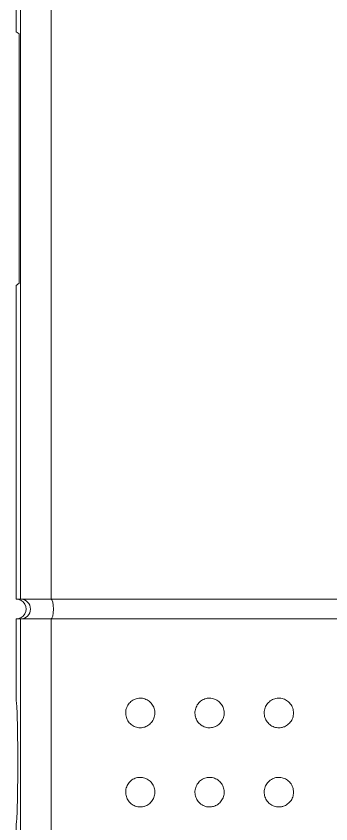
# Model space of a CAD drawing. Header units: millimetres. Extents: x -644 to 177, y 608 to 849.
# Drawn here: x -103.83 to -87.95, y 663.79 to 704.58 of the extents above; entities that cross this region are included whole.
import ezdxf

# ---------------------------------------------------------------- set-up
doc = ezdxf.new("R2010")
doc.units = ezdxf.units.MM
doc.layers.add('10', color=7, linetype='CONTINUOUS', true_color=0xffffff)

msp = doc.modelspace()

# ---------------------------------------------------------------- linework, layer by layer
at = {"layer": '10', "color": 7, "linetype": 'Continuous', "lineweight": 9}
for p, q in [((-103.61, 675.138), (-103.61, 741.138)), ((-102.07, 741.138), (-102.07, 675.138)), ((-103.833, 703.794), (-103.833, 709.181)), ((-103.673, 703.688), (-103.833, 703.794)), ((-103.673, 691.088), (-103.673, 703.688)), ((-103.833, 690.981), (-103.673, 691.088)), ((-103.833, 675.138), (-103.833, 690.981)), ((-103.61, 675.138), (-103.833, 675.138)), ((-102.07, 675.138), (-103.61, 675.138)), ((-5.595, 675.138), (-102.07, 675.138)), ((-103.833, 674.138), (-103.61, 674.138)), ((-103.833, 669.988), (-103.833, 674.138)), ((-103.61, 655.859), (-103.61, 674.138)), ((-103.61, 674.138), (-102.07, 674.138)), ((-102.07, 674.138), (-5.595, 674.138)), ((-102.07, 674.138), (-102.07, 655.859)), ((-103.833, 655.637), (-103.833, 663.788))]:
    msp.add_line(p, q, dxfattribs=at)
at = {"layer": '10', "color": 7, "linetype": 'Continuous', "lineweight": 9, "extrusion": (0, 0, -1)}
msp.add_ellipse((-103.833, 674.638), major_axis=(0.5, 0), ratio=0.999657, start_param=4.712389, end_param=7.853982, dxfattribs=at)
at = {"layer": '10', "color": 7, "linetype": 'Continuous', "lineweight": 9}
for centre, major_axis, ratio in [((-103.61, 674.638), (0, 0.5), 0.999657), ((-102.07, 674.638), (0, 0.5), 0.229704), ((-103.833, 666.888), (0, 3.1), 0.026186)]:
    msp.add_ellipse(centre, major_axis=major_axis, ratio=ratio, start_param=3.141593, end_param=6.283185, dxfattribs=at)
for points, knots in [([(-97.342, 670.098), (-97.419, 670.124), (-97.502, 670.137), (-97.666, 670.135), (-97.749, 670.119), (-97.902, 670.061), (-97.975, 670.018), (-98.101, 669.911), (-98.156, 669.846), (-98.241, 669.703), (-98.272, 669.623), (-98.305, 669.459), (-98.308, 669.372), (-98.287, 669.206), (-98.262, 669.124), (-98.188, 668.975), (-98.138, 668.906), (-98.019, 668.79), (-97.95, 668.741), (-97.801, 668.672), (-97.719, 668.65), (-97.556, 668.635), (-97.472, 668.642), (-97.376, 668.667), (-97.359, 668.672), (-97.342, 668.678)], [0, 0, 0, 0, 0.088855, 0.088855, 0.178066, 0.178066, 0.267277, 0.267277, 0.356495, 0.356495, 0.445724, 0.445724, 0.534962, 0.534962, 0.624204, 0.624204, 0.713444, 0.713444, 0.802676, 0.802676, 0.891897, 0.891897, 0.98111, 0.98111, 1, 1, 1, 1]), ([(-97.342, 670.098), (-97.262, 670.071), (-97.186, 670.03), (-97.053, 669.925), (-96.994, 669.86), (-96.903, 669.717), (-96.87, 669.636), (-96.833, 669.473), (-96.828, 669.388), (-96.846, 669.224), (-96.869, 669.142), (-96.939, 668.994), (-96.987, 668.925), (-97.102, 668.806), (-97.17, 668.756), (-97.275, 668.703), (-97.308, 668.689), (-97.342, 668.678)], [0, 0, 0, 0, 0.137708, 0.137708, 0.275559, 0.275559, 0.41126, 0.41126, 0.544299, 0.544299, 0.676033, 0.676033, 0.808283, 0.808283, 0.942624, 0.942624, 1, 1, 1, 1]), ([(-93.821, 670.091), (-93.898, 670.119), (-93.981, 670.135), (-94.145, 670.137), (-94.228, 670.124), (-94.384, 670.071), (-94.458, 670.03), (-94.588, 669.928), (-94.645, 669.864), (-94.734, 669.723), (-94.768, 669.644), (-94.806, 669.481), (-94.812, 669.395), (-94.795, 669.229), (-94.773, 669.146), (-94.703, 668.994), (-94.655, 668.923), (-94.54, 668.804), (-94.471, 668.753), (-94.324, 668.679), (-94.243, 668.655), (-94.079, 668.635), (-93.995, 668.639), (-93.883, 668.664), (-93.852, 668.674), (-93.821, 668.685)], [0, 0, 0, 0, 0.087423, 0.087423, 0.175231, 0.175231, 0.263039, 0.263039, 0.350853, 0.350853, 0.438677, 0.438677, 0.526511, 0.526511, 0.61435, 0.61435, 0.702187, 0.702187, 0.790016, 0.790016, 0.877835, 0.877835, 0.965645, 0.965645, 1, 1, 1, 1]), ([(-93.821, 670.091), (-93.742, 670.061), (-93.667, 670.018), (-93.537, 669.91), (-93.481, 669.843), (-93.395, 669.698), (-93.364, 669.617), (-93.331, 669.452), (-93.328, 669.367), (-93.351, 669.203), (-93.376, 669.122), (-93.451, 668.975), (-93.501, 668.907), (-93.62, 668.792), (-93.69, 668.744), (-93.783, 668.7), (-93.802, 668.692), (-93.821, 668.685)], [0, 0, 0, 0, 0.140546, 0.140546, 0.281216, 0.281216, 0.42003, 0.42003, 0.55662, 0.55662, 0.692207, 0.692207, 0.82837, 0.82837, 0.966431, 0.966431, 1, 1, 1, 1]), ([(-90.296, 670.081), (-90.372, 670.112), (-90.454, 670.131), (-90.618, 670.139), (-90.703, 670.129), (-90.861, 670.082), (-90.937, 670.044), (-91.071, 669.947), (-91.13, 669.885), (-91.225, 669.748), (-91.261, 669.67), (-91.305, 669.509), (-91.314, 669.423), (-91.304, 669.256), (-91.284, 669.172), (-91.22, 669.018), (-91.174, 668.946), (-91.063, 668.822), (-90.996, 668.769), (-90.851, 668.689), (-90.77, 668.662), (-90.607, 668.636), (-90.523, 668.637), (-90.392, 668.661), (-90.343, 668.675), (-90.296, 668.695)], [0, 0, 0, 0, 0.085749, 0.085749, 0.171919, 0.171919, 0.258088, 0.258088, 0.344263, 0.344263, 0.430447, 0.430447, 0.516641, 0.516641, 0.602841, 0.602841, 0.689039, 0.689039, 0.775231, 0.775231, 0.861412, 0.861412, 0.947584, 0.947584, 1, 1, 1, 1]), ([(-90.296, 670.081), (-90.218, 670.049), (-90.145, 670.003), (-90.019, 669.89), (-89.965, 669.822), (-89.884, 669.674), (-89.856, 669.592), (-89.829, 669.427), (-89.83, 669.341), (-89.858, 669.178), (-89.886, 669.098), (-89.966, 668.953), (-90.019, 668.887), (-90.143, 668.774), (-90.217, 668.727), (-90.296, 668.695)], [0, 0, 0, 0, 0.144311, 0.144311, 0.288729, 0.288729, 0.431561, 0.431561, 0.572576, 0.572576, 0.712867, 0.712867, 0.853784, 0.853784, 1, 1, 1, 1]), ([(-97.342, 666.098), (-97.419, 666.124), (-97.502, 666.137), (-97.666, 666.135), (-97.749, 666.119), (-97.902, 666.061), (-97.975, 666.018), (-98.101, 665.911), (-98.156, 665.846), (-98.241, 665.703), (-98.272, 665.623), (-98.305, 665.459), (-98.308, 665.372), (-98.287, 665.206), (-98.262, 665.124), (-98.188, 664.975), (-98.138, 664.906), (-98.019, 664.79), (-97.95, 664.741), (-97.801, 664.672), (-97.719, 664.65), (-97.556, 664.635), (-97.472, 664.642), (-97.376, 664.667), (-97.359, 664.672), (-97.342, 664.678)], [0, 0, 0, 0, 0.088855, 0.088855, 0.178066, 0.178066, 0.267277, 0.267277, 0.356495, 0.356495, 0.445724, 0.445724, 0.534962, 0.534962, 0.624204, 0.624204, 0.713444, 0.713444, 0.802676, 0.802676, 0.891897, 0.891897, 0.98111, 0.98111, 1, 1, 1, 1]), ([(-93.821, 666.091), (-93.898, 666.119), (-93.981, 666.135), (-94.145, 666.137), (-94.228, 666.124), (-94.384, 666.071), (-94.458, 666.03), (-94.588, 665.928), (-94.645, 665.864), (-94.734, 665.723), (-94.768, 665.644), (-94.806, 665.481), (-94.812, 665.395), (-94.795, 665.229), (-94.773, 665.146), (-94.703, 664.994), (-94.655, 664.923), (-94.54, 664.804), (-94.471, 664.753), (-94.324, 664.679), (-94.243, 664.655), (-94.079, 664.635), (-93.995, 664.639), (-93.883, 664.664), (-93.852, 664.674), (-93.821, 664.685)], [0, 0, 0, 0, 0.087423, 0.087423, 0.175231, 0.175231, 0.263039, 0.263039, 0.350853, 0.350853, 0.438677, 0.438677, 0.526511, 0.526511, 0.61435, 0.61435, 0.702187, 0.702187, 0.790016, 0.790016, 0.877835, 0.877835, 0.965645, 0.965645, 1, 1, 1, 1]), ([(-90.296, 666.081), (-90.372, 666.112), (-90.454, 666.131), (-90.618, 666.139), (-90.703, 666.129), (-90.861, 666.082), (-90.937, 666.044), (-91.071, 665.947), (-91.13, 665.885), (-91.225, 665.748), (-91.261, 665.67), (-91.305, 665.509), (-91.314, 665.423), (-91.304, 665.256), (-91.284, 665.172), (-91.22, 665.018), (-91.174, 664.946), (-91.063, 664.822), (-90.996, 664.769), (-90.851, 664.689), (-90.77, 664.662), (-90.607, 664.636), (-90.523, 664.637), (-90.392, 664.661), (-90.343, 664.675), (-90.296, 664.695)], [0, 0, 0, 0, 0.085749, 0.085749, 0.171919, 0.171919, 0.258088, 0.258088, 0.344263, 0.344263, 0.430447, 0.430447, 0.516641, 0.516641, 0.602841, 0.602841, 0.689039, 0.689039, 0.775231, 0.775231, 0.861412, 0.861412, 0.947584, 0.947584, 1, 1, 1, 1]), ([(-97.342, 666.098), (-97.262, 666.071), (-97.186, 666.03), (-97.053, 665.925), (-96.994, 665.86), (-96.903, 665.717), (-96.87, 665.636), (-96.833, 665.473), (-96.828, 665.388), (-96.846, 665.224), (-96.869, 665.142), (-96.939, 664.994), (-96.987, 664.925), (-97.102, 664.806), (-97.17, 664.756), (-97.275, 664.703), (-97.308, 664.689), (-97.342, 664.678)], [0, 0, 0, 0, 0.137708, 0.137708, 0.275559, 0.275559, 0.41126, 0.41126, 0.544299, 0.544299, 0.676033, 0.676033, 0.808283, 0.808283, 0.942624, 0.942624, 1, 1, 1, 1]), ([(-93.821, 666.091), (-93.742, 666.061), (-93.667, 666.018), (-93.537, 665.91), (-93.481, 665.843), (-93.395, 665.698), (-93.364, 665.617), (-93.331, 665.452), (-93.328, 665.367), (-93.351, 665.203), (-93.376, 665.122), (-93.451, 664.975), (-93.501, 664.907), (-93.62, 664.792), (-93.69, 664.744), (-93.783, 664.7), (-93.802, 664.692), (-93.821, 664.685)], [0, 0, 0, 0, 0.140546, 0.140546, 0.281216, 0.281216, 0.42003, 0.42003, 0.55662, 0.55662, 0.692207, 0.692207, 0.82837, 0.82837, 0.966431, 0.966431, 1, 1, 1, 1]), ([(-90.296, 666.081), (-90.218, 666.049), (-90.145, 666.003), (-90.019, 665.89), (-89.965, 665.822), (-89.884, 665.674), (-89.856, 665.592), (-89.829, 665.427), (-89.83, 665.341), (-89.858, 665.178), (-89.886, 665.098), (-89.966, 664.953), (-90.019, 664.887), (-90.143, 664.774), (-90.217, 664.727), (-90.296, 664.695)], [0, 0, 0, 0, 0.144311, 0.144311, 0.288729, 0.288729, 0.431561, 0.431561, 0.572576, 0.572576, 0.712867, 0.712867, 0.853784, 0.853784, 1, 1, 1, 1])]:
    msp.add_open_spline(points, degree=3, knots=knots, dxfattribs=at)

doc.saveas('drawing.dxf')
